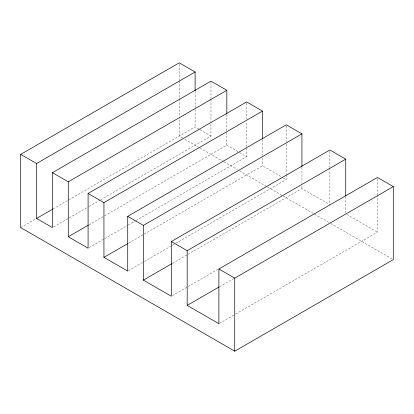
<?xml version="1.0" encoding="UTF-8"?>
<svg xmlns="http://www.w3.org/2000/svg" width="414" height="414" viewBox="0 0 414 414"><rect width="100%" height="100%" fill="white"/><g stroke="black" fill="none" stroke-linecap="round" stroke-linejoin="round"><path stroke-width="0.31" stroke-dasharray="2.07 1.55" d="M20.7 227.596L35.775 218.892M53.08 208.904L195.108 126.901L199.481 129.427M53.525 226.95L88.7 206.648M89.258 206.322L99.867 200.2M100.421 199.879L210.964 136.056L210.964 122.487M88.922 224.823L103.997 216.124M104.556 215.797L226.82 145.21L238.93 152.202M89.201 247.546L127.724 225.309M128.283 224.988L135.538 220.797M136.097 220.476L246.641 156.652L246.641 121.887M128.506 243.163L262.492 165.807L282.959 177.622M128.283 270.756L143.912 261.731M144.47 261.41L171.826 245.616M172.384 245.29L175.179 243.68M175.738 243.36L286.276 179.536L286.276 174.387M172.415 263.361L187.49 254.657M188.049 254.336L301.941 188.582L329.88 204.713M172.441 295.606L187.516 286.902M188.075 286.581L217.666 269.498M219.56 286.711L234.076 278.332M219.451 323.391L235.08 314.366M235.638 314.045L377.444 232.171L377.444 195.475M200.029 129.742L210.964 136.056M239.483 152.523L246.641 156.652M283.512 177.942L286.276 179.536M346.849 214.509L377.444 232.171M182.605 137.991L179.252 136.056L179.252 117.426M184.841 139.285L199.372 147.674M199.931 147.995L223.405 161.548M223.964 161.869L237.377 169.616M239.613 170.904L266.994 186.714M267.553 187.035L282.643 195.75M283.202 196.07L313.941 213.821M314.5 214.141L330.149 223.177M330.708 223.498L393.3 259.635M377.444 178.734L377.444 194.834M345.737 196.484L345.737 212.579M329.88 151.276L329.88 167.37M329.88 168.012L329.88 204.066M301.941 167.334L301.941 183.433M301.941 186.005L301.941 188.582M286.276 126.099L286.276 141.552M286.276 144.129L286.276 173.745M262.492 139.409L262.492 155.504M262.492 158.081L262.492 165.807M246.641 103.215L246.641 119.31M226.82 114.197L226.82 131.642M226.82 132.289L226.82 145.21M210.964 82.422L210.964 98.579M210.964 99.225L210.964 121.84M195.108 91.365L195.108 108.81M195.108 109.456L195.108 126.901M179.252 64.108L179.252 80.171M179.252 80.813L179.252 98.154M179.252 98.796L179.252 116.784"/><path stroke-width="0.62" d="M345.737 195.838L345.737 159.142L187.18 250.682L187.18 305.408L218.892 323.712L218.892 268.986L377.444 177.451L393.3 186.6L393.3 259.635L234.748 351.175L20.7 227.596L20.7 154.365L179.252 62.825L195.108 71.979L195.108 90.718M20.7 154.365L36.556 163.52L195.108 71.979M36.556 163.52L36.556 218.442L52.412 227.596L52.412 172.674L210.964 81.134L226.82 90.288L226.82 113.55M52.412 172.674L68.263 181.824L226.82 90.288M36.556 218.442L52.744 209.096M68.263 181.824L68.263 236.751L88.084 248.193L88.084 193.467L246.641 101.927L262.492 111.081L262.492 138.768M88.084 193.467L103.94 202.622L262.492 111.081M68.263 236.751L88.363 225.149M103.94 202.622L103.94 257.348L127.724 271.077L127.724 216.351L286.276 124.811L301.941 133.857L301.941 166.692M127.724 216.351L143.389 225.397L301.941 133.857M103.94 257.348L127.947 243.489M143.389 225.397L143.389 280.123L171.324 296.253L171.324 241.528L329.88 149.987L345.737 159.142M143.389 280.123L171.862 263.682M187.18 305.408L219.001 287.031M218.892 268.986L234.748 278.141L393.3 186.6M171.324 241.528L187.18 250.682M234.748 278.141L234.748 351.175"/></g></svg>
